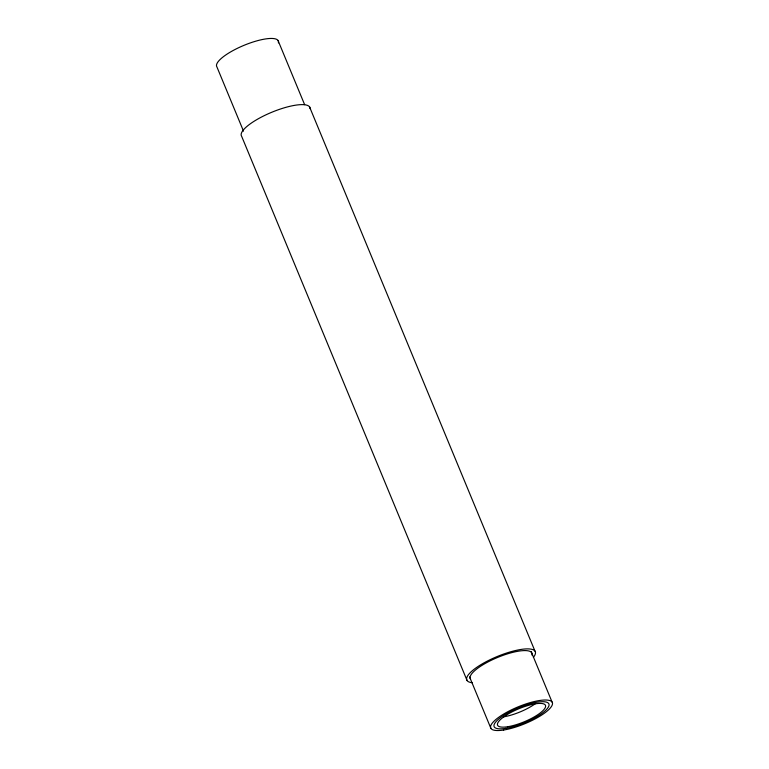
<?xml version="1.0" encoding="UTF-8"?>
<svg xmlns="http://www.w3.org/2000/svg" width="769" height="769" viewBox="0 0 769 769"><rect width="100%" height="100%" fill="white"/><g stroke="black" fill="none" stroke-linecap="round" stroke-linejoin="round"><path stroke-width="1.15" d="M309.551 106.881L534.993 651.151M278.042 40.488L304.63 104.661M531.139 651.516L552.065 702.039M243.513 131.143L216.935 66.961A33.355 9.084 -22.5 0 1 246.224 44.439A33.355 9.084 -22.5 0 1 278.378 42.91M469.58 676.903L490.958 728.512M467.091 680.565L241.649 136.305A37.056 10.093 -22.5 0 1 272.697 111.88A37.056 10.093 -22.5 0 1 310.061 108.583M470.484 679.094A33.355 9.084 -22.5 0 1 499.783 656.572A33.355 9.084 -22.5 0 1 531.927 655.044M472.426 682.737A37.056 10.093 -22.5 0 1 496.937 656.63A37.056 10.093 -22.5 0 1 533.388 657.351M535.58 703.51A25.944 7.065 -22.5 0 1 503.522 716.862M503.647 730.021A33.355 9.084 -22.5 0 0 552.392 704.462A33.355 9.084 -22.5 0 0 508.492 711.344A33.355 9.084 -22.5 0 0 503.647 730.021M505.637 728.387A29.645 8.075 -22.5 0 0 548.96 705.663A29.645 8.075 -22.5 0 0 509.934 711.777A29.645 8.075 -22.5 0 0 505.637 728.387M507.617 726.743A25.944 7.065 -22.5 0 0 545.529 706.865A25.944 7.065 -22.5 0 0 511.385 712.219A25.944 7.065 -22.5 0 0 507.617 726.743"/></g></svg>
